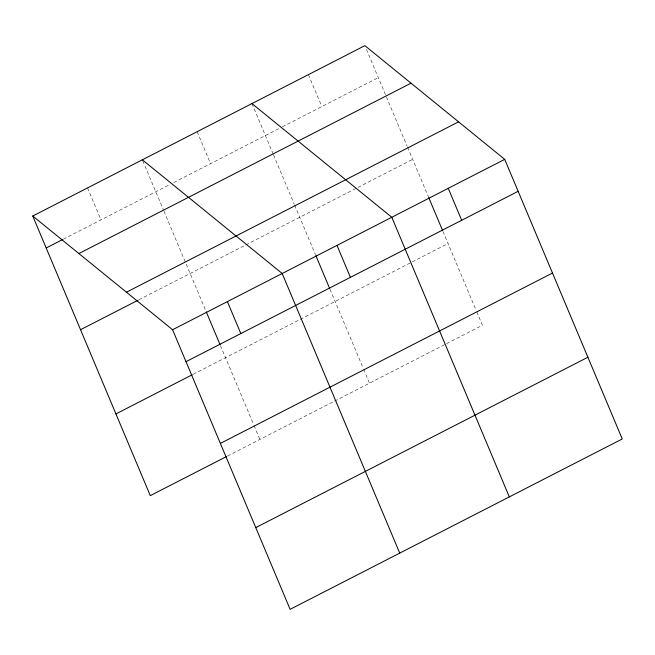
<?xml version="1.0" encoding="UTF-8"?>
<svg xmlns="http://www.w3.org/2000/svg" width="655" height="655" viewBox="0 0 655 655"><rect width="100%" height="100%" fill="white"/><g stroke="black" fill="none" stroke-linecap="round" stroke-linejoin="round"><path stroke-width="0.49" stroke-dasharray="3.27 2.46" d="M63.248 239.231L170.161 184.391M173.747 182.548L278.825 128.642M282.411 126.808L378.303 77.609M138.934 299.761L244.937 245.379M245.838 244.921L356.197 188.304M357.99 187.387L412.658 159.345M193.192 374.283L411.315 262.393M412.208 261.935L448.061 243.545M227.547 456.011L445.67 344.121M446.563 343.662L482.416 325.273L476.553 311.346M366.456 49.42L407.197 146.335M407.582 147.269L428.788 197.704M442.944 231.387L476.169 310.413M308.415 74.621L321.842 106.577M251.954 103.58L273.192 154.113M273.585 155.038L294.275 204.262M294.66 205.195L315.473 254.689M330.022 289.305L363.247 368.339M363.631 369.273L369.494 383.2M197.147 131.696L210.582 163.652M142.749 160.745L163.594 210.337M163.979 211.262L205.867 310.912M220.424 345.529L253.641 424.563M254.034 425.496L259.888 439.423M87.549 187.919L100.985 219.875"/><path stroke-width="0.98" d="M32.75 216.027L364.876 45.662L504.71 159.353L622.25 438.973L290.124 609.338L172.584 329.727L32.75 216.027L150.29 495.647L226.655 456.478M46.186 247.983L62.356 239.689M78.895 253.55L411.021 83.177M126.44 292.204L458.566 121.838M80.54 329.711L138.033 300.219M172.584 329.727L504.71 159.353M186.02 361.683L518.146 191.309M115.935 413.919L192.292 374.742M220.375 443.41L552.501 273.037M255.769 527.611L587.895 357.245M251.954 103.58L391.788 217.28L509.328 496.899M142.348 159.804L282.19 273.503L399.73 553.123M448.249 188.321L461.685 220.268M428.788 197.704L442.551 230.445M336.989 245.396L350.417 277.343M315.866 255.63L329.629 288.372M227.391 301.611L240.819 333.567M206.268 311.854L220.031 344.595"/></g></svg>
